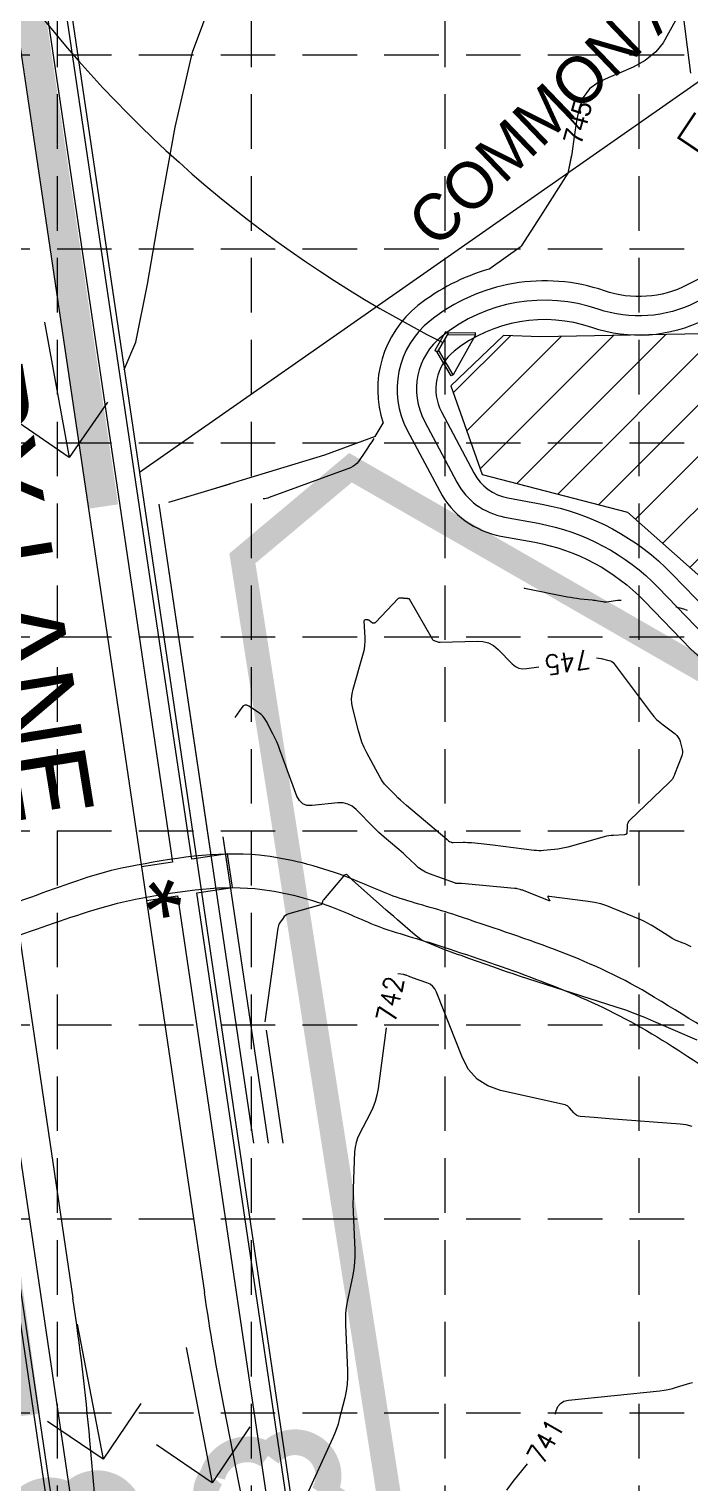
# Model space of a CAD drawing. Header units: feet. Extents: x 46644 to 49208, y 46045 to 47649.
# Drawn here: x 47760 to 47896.4, y 46392.4 to 46692.2 of the extents above; entities that cross this region are included whole.
import ezdxf
from ezdxf.enums import TextEntityAlignment as Align

# ---------------------------------------------------------------- set-up
doc = ezdxf.new("R2010")
doc.units = ezdxf.units.FT
doc.header["$MEASUREMENT"] = 0
doc.linetypes.add('DGN Style 3', pattern=[33.544038, 23.960027, -9.584011])
doc.linetypes.add('HIDDEN', pattern=[0.375, 0.25, -0.125])
doc.layers.get('0').update_dxf_attribs({"color": 1})
for name, color, linetype, lineweight in [('06213 - LEVE 12', 1, 'Continuous', 0), ('EC', 35, 'Continuous', 0), ('Level 11', 1, 'Continuous', 0), ('Level 13', 1, 'Continuous', 0), ('Level 15', 1, 'Continuous', 0), ('Level 29', 1, 'Continuous', 0), ('Level 4', 1, 'Continuous', 0), ('Level 45', 1, 'Continuous', 0), ('LIMITS OF DISTURBANCE', 1, 'HIDDEN', 0), ('PC', 35, 'Continuous', 0), ('STORM', 5, 'Continuous', 0), ('WATER', 5, 'Continuous', 0)]:
    doc.layers.add(name, color=color, linetype=linetype, lineweight=lineweight)
for name, color, linetype in [('EROSION BLANKET', 84, 'Continuous'), ('GRID', 254, 'HIDDEN'), ('LEGEND', 7, 'Continuous'), ('SILT FENCE', 200, 'Continuous')]:
    doc.layers.add(name, color=color, linetype=linetype)
doc.styles.get("Standard").update_dxf_attribs({"font": 'ARIAL.TTF'})
doc.styles.add('Style-STANDARD', font='STANDARD.shx')
doc.styles.add('Style-WORKING', font='WORKING.shx')
doc.styles.add('SURVEY', font='surveyor.shx')

msp = doc.modelspace()

# ---------------------------------------------------------------- hatches: boundary and pattern name
at = {"layer": 'WATER', "linetype": 'Continuous', "lineweight": 0}
h = msp.add_hatch(dxfattribs=at)
h.set_pattern_fill('ANSI31', color=5, scale=60, style=0)
h.paths.add_polyline_path([(47857.87, 46629.01), (47847.01, 46618.59), (47853.52, 46600.35), (47883.5, 46592.54), (47906.52, 46572.13), (47946.91, 46566.05), (47972.54, 46536.09), (48064.22, 46487.79), (48130.68, 46433.08), (48181.5, 46406.16), (48246.5, 46401.37), (48282, 46404.1), (48284.04, 46419.79), (48205.89, 46471.99), (48139.33, 46513.61), (48058.73, 46548.82), (47997.64, 46576.45), (47959.07, 46606.81), (47947.78, 46632.84), (47936.18, 46642.73), (47922.19, 46640.68), (47902.73, 46629.43), (47865.53, 46628.74)])

# ---------------------------------------------------------------- linework, layer by layer
at = {"color": 7, "linetype": 'Continuous', "lineweight": 0}
for p, q in [((47763.21, 46631.73), (47768.27, 46603.81)), ((47776.18, 46615.23), (47768.27, 46603.81)), ((47768.27, 46603.81), (47756.82, 46611.73)), ((47769.91, 46425.13), (47775.33, 46397.28)), ((47792.4, 46420.31), (47797.82, 46392.46)), ((47783.09, 46408.81), (47775.33, 46397.28)), ((47775.33, 46397.28), (47763.78, 46405.05)), ((47805.58, 46403.99), (47797.82, 46392.46)), ((47797.82, 46392.46), (47786.27, 46400.23))]:
    msp.add_line(p, q, dxfattribs=at)
at = {"layer": '06213 - LEVE 12', "color": 7, "linetype": 'Continuous', "lineweight": 0}
msp.add_line((47764.57, 46723.63), (47782.77, 46600.74), dxfattribs=at)
at = {"layer": 'EC', "color": 35, "linetype": 'DGN Style 3', "lineweight": 0}
for p, q in [((47831.15, 46607.74), (47830.71, 46607.09)), ((47829.4, 46605.14), (47827.97, 46603.02)), ((47829.84, 46605.79), (47829.4, 46605.14)), ((47830.28, 46606.44), (47829.84, 46605.79)), ((47830.71, 46607.09), (47830.28, 46606.44)), ((47826.33, 46601.73), (47809.56, 46595.56)), ((47826.82, 46601.95), (47826.33, 46601.73)), ((47827.25, 46602.24), (47826.82, 46601.95)), ((47827.64, 46602.6), (47827.25, 46602.24)), ((47827.97, 46603.02), (47827.64, 46602.6)), ((47808.63, 46595.34), (47808.3, 46595.31)), ((47808.94, 46595.39), (47808.63, 46595.34)), ((47809.26, 46595.46), (47808.94, 46595.39)), ((47809.56, 46595.56), (47809.26, 46595.46)), ((47831.53, 46569.88), (47836.19, 46574.76)), ((47836.19, 46574.76), (47836.28, 46574.84)), ((47836.28, 46574.84), (47836.39, 46574.89)), ((47836.39, 46574.89), (47836.5, 46574.92)), ((47836.5, 46574.92), (47836.62, 46574.92)), ((47836.62, 46574.92), (47837.03, 46574.89)), ((47837.03, 46574.89), (47837.12, 46574.88)), ((47837.12, 46574.88), (47837.21, 46574.88)), ((47837.21, 46574.88), (47837.29, 46574.87)), ((47837.29, 46574.87), (47837.38, 46574.86)), ((47837.38, 46574.86), (47838.07, 46574.81)), ((47838.07, 46574.81), (47838.11, 46574.8)), ((47838.11, 46574.8), (47838.15, 46574.8)), ((47838.15, 46574.8), (47838.19, 46574.8)), ((47838.19, 46574.8), (47838.23, 46574.79)), ((47838.23, 46574.79), (47838.36, 46574.78)), ((47838.36, 46574.78), (47838.39, 46574.78)), ((47838.39, 46574.78), (47838.41, 46574.77)), ((47838.41, 46574.77), (47838.43, 46574.75)), ((47838.43, 46574.75), (47838.45, 46574.73)), ((47838.45, 46574.73), (47843.18, 46566.48)), ((47862.19, 46576.95), (47862.18, 46576.95)), ((47862.18, 46576.95), (47862.18, 46576.93)), ((47862.18, 46576.93), (47862.18, 46576.93)), ((47862.18, 46576.93), (47862.18, 46576.93)), ((47862.18, 46576.93), (47862.18, 46576.93)), ((47862.18, 46576.93), (47862.18, 46576.93)), ((47862.18, 46576.93), (47862.19, 46576.93)), ((47862.19, 46576.96), (47862.19, 46576.96)), ((47862.19, 46576.96), (47862.19, 46576.95)), ((47862.19, 46576.95), (47862.19, 46576.95)), ((47862.19, 46576.93), (47862.19, 46576.93)), ((47862.19, 46576.93), (47862.2, 46576.92)), ((47862.2, 46576.92), (47862.2, 46576.92)), ((47862.2, 46576.92), (47862.2, 46576.92)), ((47862.2, 46576.92), (47871.08, 46575.14)), ((47871.08, 46575.14), (47871.73, 46575.01)), ((47871.73, 46575.01), (47872.39, 46574.9)), ((47872.39, 46574.9), (47873.05, 46574.81)), ((47873.05, 46574.81), (47873.71, 46574.73)), ((47873.71, 46574.73), (47876.2, 46574.46)), ((47876.2, 46574.46), (47876.5, 46574.43)), ((47876.5, 46574.43), (47876.81, 46574.39)), ((47876.81, 46574.39), (47877.11, 46574.34)), ((47877.11, 46574.34), (47877.41, 46574.29)), ((47877.41, 46574.29), (47878.4, 46574.12)), ((47878.4, 46574.12), (47878.61, 46574.09)), ((47878.61, 46574.09), (47878.82, 46574.08)), ((47878.82, 46574.08), (47879.03, 46574.09)), ((47879.03, 46574.09), (47879.25, 46574.11)), ((47879.25, 46574.11), (47881.42, 46574.42)), ((47881.42, 46574.42), (47881.61, 46574.44)), ((47881.61, 46574.44), (47881.79, 46574.45)), ((47881.79, 46574.45), (47881.98, 46574.44)), ((47881.98, 46574.44), (47882.17, 46574.43)), ((47893.43, 46573.02), (47894.25, 46572.87)), ((47894.25, 46572.87), (47895.04, 46572.65)), ((47895.04, 46572.65), (47895.8, 46572.35)), ((47829.18, 46570.16), (47829.19, 46570.27)), ((47829.36, 46566.69), (47829.18, 46570.16)), ((47829.19, 46570.27), (47829.24, 46570.35)), ((47829.24, 46570.35), (47829.32, 46570.4)), ((47829.32, 46570.4), (47829.43, 46570.41)), ((47829.43, 46570.41), (47829.85, 46570.41)), ((47829.85, 46570.41), (47829.93, 46570.4)), ((47829.93, 46570.4), (47830.01, 46570.38)), ((47830.01, 46570.38), (47830.09, 46570.34)), ((47830.09, 46570.34), (47830.17, 46570.3)), ((47830.17, 46570.3), (47830.84, 46569.77)), ((47830.84, 46569.77), (47830.84, 46569.76)), ((47830.84, 46569.76), (47830.84, 46569.76)), ((47830.84, 46569.76), (47830.85, 46569.76)), ((47830.85, 46569.76), (47830.85, 46569.76)), ((47830.85, 46569.76), (47830.86, 46569.76)), ((47830.86, 46569.76), (47830.86, 46569.76)), ((47830.86, 46569.76), (47830.86, 46569.76)), ((47830.86, 46569.76), (47830.87, 46569.76)), ((47830.87, 46569.76), (47830.87, 46569.76)), ((47830.87, 46569.76), (47831.25, 46569.76)), ((47831.25, 46569.76), (47831.33, 46569.77)), ((47831.33, 46569.77), (47831.4, 46569.79)), ((47831.4, 46569.79), (47831.47, 46569.82)), ((47831.47, 46569.82), (47831.53, 46569.88)), ((47829.31, 46565.11), (47829.37, 46565.9)), ((47829.37, 46565.9), (47829.36, 46566.69)), ((47843.18, 46566.48), (47843.28, 46566.33)), ((47843.28, 46566.33), (47843.41, 46566.2)), ((47843.41, 46566.2), (47843.56, 46566.1)), ((47843.56, 46566.1), (47843.74, 46566.03)), ((47843.74, 46566.03), (47844.33, 46565.83)), ((47844.33, 46565.83), (47844.46, 46565.79)), ((47844.46, 46565.79), (47844.59, 46565.77)), ((47844.59, 46565.77), (47844.73, 46565.75)), ((47844.73, 46565.75), (47844.86, 46565.75)), ((47844.86, 46565.75), (47852.43, 46566)), ((47852.43, 46566), (47853.66, 46565.93)), ((47853.66, 46565.93), (47854.79, 46565.61)), ((47854.79, 46565.61), (47855.83, 46565.06)), ((47826.85, 46556.08), (47829, 46563.56)), ((47829, 46563.56), (47829.19, 46564.33)), ((47829.19, 46564.33), (47829.31, 46565.11)), ((47855.83, 46565.06), (47856.77, 46564.27)), ((47856.77, 46564.27), (47859.69, 46561.3)), ((47859.69, 46561.3), (47860.34, 46560.76)), ((47860.34, 46560.76), (47861.07, 46560.41)), ((47861.07, 46560.41), (47861.85, 46560.26)), ((47861.85, 46560.26), (47862.7, 46560.31)), ((47862.7, 46560.31), (47865.21, 46560.71)), ((47877.07, 46562.51), (47877.55, 46562.47)), ((47877.55, 46562.47), (47878.04, 46562.38)), ((47878.04, 46562.38), (47879.63, 46562.01)), ((47879.63, 46562.01), (47879.96, 46561.9)), ((47879.96, 46561.9), (47880.25, 46561.75)), ((47880.25, 46561.75), (47880.51, 46561.54)), ((47880.51, 46561.54), (47880.74, 46561.29)), ((47880.74, 46561.29), (47888.36, 46551.14)), ((47826.55, 46554.11), (47826.64, 46555.1)), ((47826.6, 46553.12), (47826.55, 46554.11)), ((47826.64, 46555.1), (47826.85, 46556.08)), ((47803.9, 46552.28), (47802.45, 46550.2)), ((47804.21, 46552.62), (47803.9, 46552.28)), ((47804.56, 46552.77), (47804.21, 46552.62)), ((47804.94, 46552.76), (47804.56, 46552.77)), ((47805.36, 46552.56), (47804.94, 46552.76)), ((47807.38, 46551.24), (47805.36, 46552.56)), ((47807.87, 46550.87), (47807.38, 46551.24)), ((47808.3, 46550.45), (47807.87, 46550.87)), ((47826.79, 46552.12), (47826.6, 46553.12)), ((47827.95, 46547.48), (47826.79, 46552.12)), ((47888.36, 46551.14), (47888.91, 46550.46)), ((47808.68, 46549.97), (47808.3, 46550.45)), ((47808.99, 46549.44), (47808.68, 46549.97)), ((47810.33, 46546.85), (47808.99, 46549.44)), ((47888.91, 46550.46), (47889.5, 46549.83)), ((47889.5, 46549.83), (47890.14, 46549.24)), ((47890.14, 46549.24), (47890.82, 46548.69)), ((47890.82, 46548.69), (47893.29, 46546.84)), ((47810.73, 46546.05), (47810.33, 46546.85)), ((47811.1, 46545.24), (47810.73, 46546.05)), ((47811.45, 46544.42), (47811.1, 46545.24)), ((47828.29, 46546.3), (47827.95, 46547.48)), ((47828.69, 46545.15), (47828.29, 46546.3)), ((47829.17, 46544.03), (47828.69, 46545.15)), ((47893.29, 46546.84), (47893.66, 46546.51)), ((47893.66, 46546.51), (47893.96, 46546.14)), ((47893.96, 46546.14), (47894.19, 46545.72)), ((47894.19, 46545.72), (47894.35, 46545.26)), ((47894.35, 46545.26), (47894.77, 46543.66)), ((47811.77, 46543.59), (47811.45, 46544.42)), ((47815.29, 46534.02), (47811.77, 46543.59)), ((47829.71, 46542.93), (47829.17, 46544.03)), ((47832.43, 46537.87), (47829.71, 46542.93)), ((47894.69, 46542.32), (47893.2, 46538.51)), ((47894.79, 46542.65), (47894.69, 46542.32)), ((47894.77, 46543.66), (47894.83, 46543.32)), ((47894.84, 46542.98), (47894.79, 46542.65)), ((47894.83, 46543.32), (47894.84, 46542.98)), ((47832.7, 46537.4), (47832.43, 46537.87)), ((47833.01, 46536.94), (47832.7, 46537.4)), ((47833.35, 46536.51), (47833.01, 46536.94)), ((47833.72, 46536.11), (47833.35, 46536.51)), ((47835.53, 46534.26), (47833.72, 46536.11)), ((47892.07, 46536.83), (47883.93, 46529.03)), ((47892.13, 46536.89), (47892.07, 46536.83)), ((47892.19, 46536.95), (47892.13, 46536.89)), ((47892.25, 46537), (47892.19, 46536.95)), ((47892.31, 46537.06), (47892.25, 46537)), ((47892.59, 46537.32), (47892.31, 46537.06)), ((47892.66, 46537.39), (47892.59, 46537.32)), ((47892.71, 46537.46), (47892.66, 46537.39)), ((47892.76, 46537.54), (47892.71, 46537.46)), ((47892.81, 46537.62), (47892.76, 46537.54)), ((47892.99, 46538.02), (47892.81, 46537.62)), ((47893.05, 46538.14), (47892.99, 46538.02)), ((47893.1, 46538.26), (47893.05, 46538.14)), ((47893.15, 46538.39), (47893.1, 46538.26)), ((47893.2, 46538.51), (47893.15, 46538.39)), ((47815.78, 46533.09), (47815.29, 46534.02)), ((47816.46, 46532.45), (47815.78, 46533.09)), ((47836.09, 46533.7), (47835.53, 46534.26)), ((47836.66, 46533.16), (47836.09, 46533.7)), ((47837.25, 46532.63), (47836.66, 46533.16)), ((47837.85, 46532.11), (47837.25, 46532.63)), ((47817.33, 46532.12), (47816.46, 46532.45)), ((47818.39, 46532.08), (47817.33, 46532.12)), ((47823.75, 46532.61), (47818.39, 46532.08)), ((47824.81, 46532.61), (47823.75, 46532.61)), ((47825.8, 46532.38), (47824.81, 46532.61)), ((47826.7, 46531.92), (47825.8, 46532.38)), ((47827.52, 46531.24), (47826.7, 46531.92)), ((47831.15, 46527.53), (47827.52, 46531.24)), ((47846.23, 46525.07), (47837.85, 46532.11)), ((47831.66, 46527.02), (47831.15, 46527.53)), ((47832.19, 46526.52), (47831.66, 46527.02)), ((47883.39, 46527.78), (47883.37, 46526.58)), ((47883.43, 46528.14), (47883.39, 46527.78)), ((47883.53, 46528.46), (47883.43, 46528.14)), ((47883.7, 46528.76), (47883.53, 46528.46)), ((47883.93, 46529.03), (47883.7, 46528.76)), ((47832.73, 46526.03), (47832.19, 46526.52)), ((47833.28, 46525.56), (47832.73, 46526.03)), ((47835.87, 46523.38), (47833.28, 46525.56)), ((47846.27, 46525.03), (47846.23, 46525.07)), ((47846.31, 46524.99), (47846.27, 46525.03)), ((47846.36, 46524.95), (47846.31, 46524.99)), ((47846.4, 46524.92), (47846.36, 46524.95)), ((47846.59, 46524.74), (47846.4, 46524.92)), ((47846.64, 46524.69), (47846.59, 46524.74)), ((47846.7, 46524.65), (47846.64, 46524.69)), ((47846.76, 46524.62), (47846.7, 46524.65)), ((47846.82, 46524.59), (47846.76, 46524.62)), ((47847.14, 46524.47), (47846.82, 46524.59)), ((47847.23, 46524.44), (47847.14, 46524.47)), ((47847.33, 46524.42), (47847.23, 46524.44)), ((47847.43, 46524.41), (47847.33, 46524.42)), ((47847.53, 46524.41), (47847.43, 46524.41)), ((47849.59, 46524.43), (47847.53, 46524.41)), ((47850.02, 46524.43), (47849.59, 46524.43)), ((47850.44, 46524.42), (47850.02, 46524.43)), ((47850.86, 46524.4), (47850.44, 46524.42)), ((47851.29, 46524.37), (47850.86, 46524.4)), ((47853.26, 46524.19), (47851.29, 46524.37)), ((47853.86, 46524.13), (47853.26, 46524.19)), ((47854.46, 46524.07), (47853.86, 46524.13)), ((47855.06, 46524), (47854.46, 46524.07)), ((47855.67, 46523.93), (47855.06, 46524)), ((47864.23, 46522.83), (47855.67, 46523.93)), ((47878.69, 46525.62), (47871.19, 46523.52)), ((47879.16, 46525.73), (47878.69, 46525.62)), ((47879.63, 46525.83), (47879.16, 46525.73)), ((47880.11, 46525.89), (47879.63, 46525.83)), ((47880.59, 46525.93), (47880.11, 46525.89)), ((47882.85, 46526.04), (47880.59, 46525.93)), ((47883.08, 46526.08), (47882.85, 46526.04)), ((47883.24, 46526.18), (47883.08, 46526.08)), ((47883.34, 46526.35), (47883.24, 46526.18)), ((47883.37, 46526.58), (47883.34, 46526.35)), ((47836.33, 46522.99), (47835.87, 46523.38)), ((47836.79, 46522.59), (47836.33, 46522.99)), ((47837.24, 46522.18), (47836.79, 46522.59)), ((47837.68, 46521.76), (47837.24, 46522.18)), ((47839.74, 46519.82), (47837.68, 46521.76)), ((47864.71, 46522.78), (47864.23, 46522.83)), ((47865.2, 46522.76), (47864.71, 46522.78)), ((47865.69, 46522.77), (47865.2, 46522.76)), ((47866.17, 46522.8), (47865.69, 46522.77)), ((47868.45, 46523.02), (47866.17, 46522.8)), ((47869.14, 46523.1), (47868.45, 46523.02)), ((47869.83, 46523.21), (47869.14, 46523.1)), ((47870.51, 46523.35), (47869.83, 46523.21)), ((47871.19, 46523.52), (47870.51, 46523.35)), ((47824.83, 46517.67), (47824.82, 46517.66)), ((47824.82, 46517.66), (47824.82, 46517.65)), ((47824.82, 46517.65), (47824.83, 46517.64)), ((47824.84, 46517.68), (47824.83, 46517.67)), ((47824.83, 46517.64), (47824.88, 46517.6)), ((47825.32, 46517.82), (47824.84, 46517.68)), ((47825.42, 46517.84), (47825.32, 46517.82)), ((47825.52, 46517.83), (47825.42, 46517.84)), ((47825.61, 46517.79), (47825.52, 46517.83)), ((47825.7, 46517.72), (47825.61, 46517.79)), ((47826.13, 46517.28), (47825.7, 46517.72)), ((47840.39, 46519.26), (47839.74, 46519.82)), ((47841.09, 46518.78), (47840.39, 46519.26)), ((47841.83, 46518.37), (47841.09, 46518.78)), ((47842.62, 46518.03), (47841.83, 46518.37)), ((47848, 46516.05), (47842.62, 46518.03)), ((47824.88, 46517.55), (47820.75, 46512.67)), ((47824.88, 46517.6), (47824.89, 46517.59)), ((47824.89, 46517.57), (47824.88, 46517.55)), ((47824.89, 46517.59), (47824.89, 46517.58)), ((47824.89, 46517.58), (47824.89, 46517.57)), ((47826.26, 46517.15), (47826.13, 46517.28)), ((47826.39, 46517.02), (47826.26, 46517.15)), ((47826.52, 46516.9), (47826.39, 46517.02)), ((47826.66, 46516.78), (47826.52, 46516.9)), ((47832.95, 46511.2), (47826.66, 46516.78)), ((47848.08, 46516.03), (47848, 46516.05)), ((47848.17, 46516.01), (47848.08, 46516.03)), ((47848.25, 46516), (47848.17, 46516.01)), ((47848.34, 46515.99), (47848.25, 46516)), ((47848.75, 46516), (47848.34, 46515.99)), ((47848.88, 46516), (47848.75, 46516)), ((47849.01, 46516), (47848.88, 46516)), ((47849.13, 46515.99), (47849.01, 46516)), ((47849.26, 46515.98), (47849.13, 46515.99)), ((47860.2, 46515), (47849.26, 46515.98)), ((47860.33, 46514.98), (47860.2, 46515)), ((47860.46, 46514.96), (47860.33, 46514.98)), ((47860.59, 46514.94), (47860.46, 46514.96)), ((47860.72, 46514.91), (47860.59, 46514.94)), ((47861.32, 46514.76), (47860.72, 46514.91)), ((47861.5, 46514.72), (47861.32, 46514.76)), ((47861.68, 46514.66), (47861.5, 46514.72)), ((47861.86, 46514.6), (47861.68, 46514.66)), ((47820.31, 46511.64), (47820.23, 46511.61)), ((47820.37, 46511.69), (47820.31, 46511.64)), ((47820.41, 46511.75), (47820.37, 46511.69)), ((47820.44, 46511.83), (47820.41, 46511.75)), ((47820.53, 46512.23), (47820.44, 46511.83)), ((47820.57, 46512.35), (47820.53, 46512.23)), ((47820.62, 46512.46), (47820.57, 46512.35)), ((47820.68, 46512.57), (47820.62, 46512.46)), ((47820.75, 46512.67), (47820.68, 46512.57)), ((47862.04, 46514.53), (47861.86, 46514.6)), ((47867.29, 46512.45), (47862.04, 46514.53)), ((47867.06, 46513.31), (47867.05, 46513.22)), ((47867.05, 46513.22), (47867.11, 46513.09)), ((47867.14, 46513.36), (47867.06, 46513.31)), ((47867.11, 46513.09), (47867.4, 46512.57)), ((47867.29, 46513.35), (47867.14, 46513.36)), ((47875.4, 46512.3), (47867.29, 46513.35)), ((47867.39, 46512.42), (47867.29, 46512.45)), ((47867.44, 46512.43), (47867.39, 46512.42)), ((47867.4, 46512.57), (47867.44, 46512.48)), ((47867.44, 46512.48), (47867.44, 46512.43)), ((47876.69, 46512.09), (47875.4, 46512.3)), ((47877.95, 46511.8), (47876.69, 46512.09)), ((47879.2, 46511.41), (47877.95, 46511.8)), ((47812.42, 46508.88), (47811.71, 46507.81)), ((47812.65, 46509.18), (47812.42, 46508.88)), ((47812.93, 46509.42), (47812.65, 46509.18)), ((47813.24, 46509.61), (47812.93, 46509.42)), ((47813.6, 46509.75), (47813.24, 46509.61)), ((47820.23, 46511.61), (47813.6, 46509.75)), ((47833.72, 46510.52), (47832.95, 46511.2)), ((47834.48, 46509.84), (47833.72, 46510.52)), ((47835.25, 46509.17), (47834.48, 46509.84)), ((47836.03, 46508.5), (47835.25, 46509.17)), ((47880.42, 46510.95), (47879.2, 46511.41)), ((47886.07, 46508.56), (47880.42, 46510.95)), ((47811.33, 46506.81), (47808.62, 46487.51)), ((47811.38, 46507.08), (47811.33, 46506.81)), ((47811.46, 46507.33), (47811.38, 46507.08)), ((47811.57, 46507.58), (47811.46, 46507.33)), ((47811.71, 46507.81), (47811.57, 46507.58)), ((47839.64, 46505.38), (47836.03, 46508.5)), ((47886.84, 46508.22), (47886.07, 46508.56)), ((47887.6, 46507.84), (47886.84, 46508.22)), ((47888.34, 46507.43), (47887.6, 46507.84)), ((47889.07, 46506.99), (47888.34, 46507.43)), ((47892.41, 46504.85), (47889.07, 46506.99)), ((47840.22, 46504.91), (47839.64, 46505.38)), ((47840.84, 46504.49), (47840.22, 46504.91)), ((47841.49, 46504.13), (47840.84, 46504.49)), ((47842.18, 46503.82), (47841.49, 46504.13)), ((47845.44, 46502.48), (47842.18, 46503.82)), ((47892.68, 46504.68), (47892.41, 46504.85)), ((47892.96, 46504.53), (47892.68, 46504.68)), ((47893.25, 46504.39), (47892.96, 46504.53)), ((47893.55, 46504.26), (47893.25, 46504.39)), ((47894.95, 46503.71), (47893.55, 46504.26)), ((47895.38, 46503.53), (47894.95, 46503.71)), ((47895.8, 46503.34), (47895.38, 46503.53)), ((47896.21, 46503.14), (47895.8, 46503.34)), ((47896.62, 46502.93), (47896.21, 46503.14)), ((47845.8, 46502.33), (47845.44, 46502.48)), ((47846.17, 46502.19), (47845.8, 46502.33)), ((47846.53, 46502.05), (47846.17, 46502.19)), ((47846.9, 46501.92), (47846.53, 46502.05)), ((47848.63, 46501.32), (47846.9, 46501.92)), ((47849.16, 46501.13), (47848.63, 46501.32)), ((47849.69, 46500.94), (47849.16, 46501.13)), ((47850.22, 46500.76), (47849.69, 46500.94)), ((47850.75, 46500.57), (47850.22, 46500.76)), ((47855.89, 46498.73), (47850.75, 46500.57)), ((47837.3, 46497.22), (47836.07, 46497.41)), ((47837.43, 46497.2), (47837.3, 46497.22)), ((47837.56, 46497.17), (47837.43, 46497.2)), ((47837.69, 46497.13), (47837.56, 46497.17)), ((47837.82, 46497.08), (47837.69, 46497.13)), ((47838.41, 46496.84), (47837.82, 46497.08)), ((47838.59, 46496.77), (47838.41, 46496.84)), ((47838.77, 46496.7), (47838.59, 46496.77)), ((47838.95, 46496.63), (47838.77, 46496.7)), ((47857.22, 46498.26), (47855.89, 46498.73)), ((47858.55, 46497.8), (47857.22, 46498.26)), ((47859.89, 46497.35), (47858.55, 46497.8)), ((47861.23, 46496.92), (47859.89, 46497.35)), ((47881.16, 46490.52), (47861.23, 46496.92)), ((47839.13, 46496.56), (47838.95, 46496.63)), ((47842.09, 46495.52), (47839.13, 46496.56)), ((47842.75, 46495.22), (47842.09, 46495.52)), ((47843.3, 46494.8), (47842.75, 46495.22)), ((47843.74, 46494.27), (47843.3, 46494.8)), ((47844.07, 46493.62), (47843.74, 46494.27)), ((47849.41, 46480.09), (47844.07, 46493.62)), ((47883.13, 46489.86), (47881.16, 46490.52)), ((47885.09, 46489.14), (47883.13, 46489.86)), ((47887.03, 46488.38), (47885.09, 46489.14)), ((47888.95, 46487.57), (47887.03, 46488.38)), ((47833.72, 46486.23), (47832.01, 46473.76)), ((47897.86, 46483.67), (47888.95, 46487.57)), ((47850.71, 46477.63), (47849.41, 46480.09)), ((47852.45, 46475.68), (47850.71, 46477.63)), ((47854.64, 46474.26), (47852.45, 46475.68)), ((47832.01, 46473.76), (47831.76, 46472.38)), ((47857.27, 46473.35), (47854.64, 46474.26)), ((47870.6, 46470.34), (47857.27, 46473.35)), ((47830.91, 46469.74), (47830.32, 46468.47)), ((47831.39, 46471.04), (47830.91, 46469.74)), ((47831.76, 46472.38), (47831.39, 46471.04)), ((47870.87, 46470.25), (47870.6, 46470.34)), ((47871.12, 46470.13), (47870.87, 46470.25)), ((47871.34, 46469.96), (47871.12, 46470.13)), ((47871.53, 46469.75), (47871.34, 46469.96)), ((47872.39, 46468.7), (47871.53, 46469.75)), ((47830.32, 46468.47), (47828.18, 46464.4)), ((47872.68, 46468.41), (47872.39, 46468.7)), ((47873, 46468.19), (47872.68, 46468.41)), ((47873.35, 46468.05), (47873, 46468.19)), ((47873.75, 46467.98), (47873.35, 46468.05)), ((47876.58, 46467.74), (47873.75, 46467.98)), ((47877.37, 46467.67), (47876.58, 46467.74)), ((47878.15, 46467.61), (47877.37, 46467.67)), ((47878.94, 46467.55), (47878.15, 46467.61)), ((47879.72, 46467.48), (47878.94, 46467.55)), ((47894.34, 46466.36), (47879.72, 46467.48)), ((47828.18, 46464.4), (47827.77, 46463.52)), ((47895.59, 46466.21), (47894.34, 46466.36)), ((47896.8, 46465.92), (47895.59, 46466.21)), ((47827.18, 46460.69), (47826.89, 46453.14)), ((47827.27, 46461.66), (47827.18, 46460.69)), ((47827.47, 46462.6), (47827.27, 46461.66)), ((47827.77, 46463.52), (47827.47, 46462.6)), ((47826.89, 46453.14), (47826.85, 46451.53)), ((47826.85, 46451.53), (47826.84, 46449.91)), ((47826.84, 46449.91), (47826.86, 46448.3)), ((47826.86, 46448.3), (47826.92, 46446.68)), ((47826.92, 46446.68), (47827.21, 46440.49)), ((47827.21, 46440.49), (47827.23, 46439.16)), ((47827.17, 46437.84), (47827.03, 46436.53)), ((47827.23, 46439.16), (47827.17, 46437.84)), ((47826.8, 46435.23), (47825.67, 46429.74)), ((47827.03, 46436.53), (47826.8, 46435.23)), ((47825.46, 46428.56), (47825.33, 46427.37)), ((47825.67, 46429.74), (47825.46, 46428.56)), ((47825.33, 46427.37), (47825.27, 46426.18)), ((47825.27, 46426.18), (47825.29, 46424.99)), ((47825.29, 46424.99), (47825.71, 46415.57)), ((47825.63, 46412.75), (47825.44, 46411.36)), ((47825.72, 46414.16), (47825.63, 46412.75)), ((47825.71, 46415.57), (47825.72, 46414.16)), ((47893.59, 46412.12), (47896.32, 46412.98)), ((47896.32, 46412.98), (47896.9, 46413.14)), ((47825.15, 46409.97), (47824.02, 46405.47)), ((47825.44, 46411.36), (47825.15, 46409.97)), ((47871.3, 46409.47), (47890.17, 46411.41)), ((47890.17, 46411.41), (47891.04, 46411.52)), ((47891.04, 46411.52), (47891.9, 46411.67)), ((47891.9, 46411.67), (47892.75, 46411.87)), ((47892.75, 46411.87), (47893.59, 46412.12)), ((47868.6, 46406.58), (47868.78, 46407.29)), ((47868.78, 46407.29), (47869.12, 46408.17)), ((47869.12, 46408.17), (47869.66, 46408.82)), ((47869.66, 46408.82), (47870.38, 46409.26)), ((47870.38, 46409.26), (47871.3, 46409.47)), ((47823.76, 46404.51), (47823.45, 46403.57)), ((47824.02, 46405.47), (47823.76, 46404.51)), ((47822.71, 46401.73), (47815.8, 46386.68)), ((47823.1, 46402.64), (47822.71, 46401.73)), ((47823.45, 46403.57), (47823.1, 46402.64)), ((47859.9, 46392.68), (47862.82, 46396.33)), ((47858.61, 46390.93), (47859.9, 46392.68))]:
    msp.add_line(p, q, dxfattribs=at)
at = {"layer": 'EROSION BLANKET', "linetype": 'Continuous', "lineweight": 0, "const_width": 6}
msp.add_lwpolyline([(47941.68, 47315.39), (47942.29, 47197.14, 0.414855), (47963.97, 47174.97), (47979.4, 47173.26, -0.10758), (48082.6, 47134.84), (48395.33, 46935.36, 0.3837), (48423.92, 46939.62, -1.759714), (48447.08, 46868.43, 0.379596), (48421.24, 46855.04, 0.06409), (48411.08, 46791.21), (48407.09, 46494.87, 0.010519), (48408.71, 46472.77, -1.535572), (48335.36, 46504.37, 0.02726), (48351.7, 46526.8), (48367.85, 46556.77, 0.440366), (48352.87, 46585.68, -0.080008), (48202.11, 46647.87), (47959.83, 46814.28, 0.130822), (47849.01, 46858.77), (47780.1, 46865.91, 0.385183), (47757.17, 46847.23), (47753.19, 46807.45, 0.050673), (47755.48, 46728.54), (47775.41, 46593.74)], format="xyb", dxfattribs=at)
at = {"layer": 'GRID', "color": 252, "linetype": 'HIDDEN', "lineweight": 0, "ltscale": 45}
for p, q in [((47765.8, 47606.85), (47765.8, 46206.68)), ((47805.8, 47606.85), (47805.8, 46206.68)), ((47845.8, 47606.85), (47845.8, 46206.68)), ((47885.8, 47606.85), (47885.8, 46206.68)), ((46685.8, 46686.85), (49165.8, 46686.85)), ((46685.8, 46646.85), (49165.8, 46646.85)), ((46685.8, 46606.85), (49165.8, 46606.85)), ((46685.8, 46566.85), (49165.8, 46566.85)), ((46685.8, 46526.85), (49165.8, 46526.85)), ((46685.8, 46486.85), (49165.8, 46486.85)), ((46685.8, 46446.85), (49165.8, 46446.85)), ((46685.8, 46406.85), (49165.8, 46406.85))]:
    msp.add_line(p, q, dxfattribs=at)
at = {"layer": 'LEGEND', "color": 170, "ltscale": 100, "const_width": 5.31}
for points in [[(47803.2, 46369.96, 0.520567), (47803.2, 46369.96, 0.765195), (47811.02, 46359.03, 0.417879), (47821.78, 46360.63, 0.6649), (47821.74, 46374.51, 0.744833), (47820.64, 46390.01, 0.975642), (47809.31, 46398, 0.520567), (47797.82, 46393.78, 0.520567), (47799.97, 46385.2, 0.540264), (47803.2, 46369.96)], [(47762.38, 46361.51, 0.520567), (47762.38, 46361.51, 0.765195), (47770.2, 46350.57, 0.417879), (47780.96, 46352.18, 0.6649), (47780.92, 46366.06, 0.744833), (47779.82, 46381.55, 0.975642), (47768.49, 46389.55, 0.520567), (47757, 46385.33, 0.520567), (47759.15, 46376.75, 0.540264), (47762.38, 46361.51)]]:
    msp.add_lwpolyline(points, format="xyb", close=True, dxfattribs=at)
at = {"layer": 'Level 13', "color": 7, "linetype": 'Continuous', "lineweight": 0}
for p, q in [((47753.19, 46721.94), (47796.19, 46431.68)), ((47728.14, 46706.8), (47769.07, 46430.49)), ((47820.19, 46306.29), (47800.21, 46408.29)), ((47777.91, 46341.38), (47772.54, 46401.25))]:
    msp.add_line(p, q, dxfattribs=at)
at = {"layer": 'Level 13', "color": 7, "linetype": 'Continuous', "lineweight": 0, "extrusion": (0, 0, -1)}
msp.add_arc((-48302.17, 46506.62), 511.5, 348.9166, 351.5747, dxfattribs=at)
at = {"layer": 'Level 13', "color": 7, "linetype": 'Continuous', "lineweight": 0}
msp.add_arc((47263.09, 46355.54), 511.5, 5.1269, 8.4253, dxfattribs=at)
at = {"layer": 'Level 15', "color": 7, "linetype": 'Continuous', "lineweight": 0, "flags": 128}
for points in [[(47822.73, 46324.13), (47794.6, 46514.06), (47801.97, 46515.15), (47800.94, 46522.1), (47793.57, 46521.01), (47781.78, 46600.59), (47766.04, 46706.91), (47762.08, 46706.32), (47777.83, 46600.01), (47789.61, 46520.42), (47783.18, 46519.47), (47784.21, 46512.52), (47790.64, 46513.47), (47818.77, 46323.55, 0.056709)], [(47787.03, 46259.51), (47786.83, 46260.31), (47786.81, 46260.36, -0.041245), (47783.71, 46277.63), (47781.35, 46302.39, 0.01295), (47780.76, 46307.2), (47779.26, 46317.32), (47779.26, 46317.32), (47751.75, 46503.04), (47758.18, 46503.99), (47757.15, 46510.97), (47750.72, 46510.01), (47738.93, 46589.61), (47734.97, 46589.03), (47746.76, 46509.43), (47741.76, 46508.69), (47742.79, 46501.71), (47747.79, 46502.46), (47775.3, 46316.74), (47775.3, 46316.74), (47776.8, 46306.61, -0.01295), (47777.36, 46302.01), (47779.73, 46277.25, 0.040939), (47782.91, 46259.46)]]:
    msp.add_lwpolyline(points, format="xyb", dxfattribs=at)
at = {"layer": 'Level 15', "color": 7, "linetype": 'Continuous', "lineweight": 0}
for points, knots in [([(48035.83, 46412.86), (48035.78, 46412.91), (48035.72, 46412.96), (48035.67, 46413.01), (48019.02, 46417.19), (48002.37, 46421.38), (47985.72, 46425.57), (47974.9, 46428.29), (47966.46, 46436.75), (47957.21, 46443.08), (47955.41, 46444.31), (47953.58, 46445.45), (47951.94, 46446.89), (47951.69, 46447.11), (47951.46, 46447.35), (47951.23, 46447.58), (47950.73, 46448.1), (47950.21, 46448.59), (47949.76, 46449.15), (47949.22, 46449.84), (47948.72, 46450.55), (47948.21, 46451.26), (47947.37, 46452.41), (47946.61, 46453.61), (47945.74, 46454.74), (47944.67, 46456.12), (47943.24, 46457.18), (47941.87, 46458.26), (47938.46, 46460.96), (47934.94, 46463.5), (47931.54, 46466.21), (47928.18, 46468.9), (47925.01, 46471.82), (47921.63, 46474.5), (47921.03, 46474.98), (47920.38, 46475.38), (47919.71, 46475.77), (47918.75, 46476.32), (47917.77, 46476.83), (47916.72, 46477.18), (47916, 46477.42), (47915.28, 46477.62), (47914.55, 46477.81), (47914.08, 46477.94), (47913.61, 46478.02), (47913.15, 46478.15), (47912.31, 46478.4), (47911.51, 46478.74), (47910.76, 46479.18), (47910.6, 46479.28), (47910.43, 46479.38), (47910.26, 46479.49), (47902.7, 46484.09), (47895.25, 46488.83), (47887.63, 46493.38), (47875.43, 46500.66), (47861.66, 46504.84), (47848.21, 46509.41), (47844.12, 46510.81), (47839.9, 46511.78), (47835.83, 46513.18), (47832.21, 46514.42), (47828.82, 46516.18), (47825.17, 46517.51), (47819.4, 46519.62), (47813.47, 46521.22), (47807.5, 46521.82), (47798.63, 46522.7), (47789.45, 46521.16), (47780.62, 46519.47), (47767.53, 46516.98), (47755.43, 46509.83), (47742.19, 46508.54), (47728.75, 46507.24), (47715.1, 46507.76), (47701.62, 46508.78), (47692.76, 46509.45), (47683.93, 46510.23), (47675.12, 46511.8), (47661.34, 46514.26), (47647.79, 46517.48), (47634.9, 46522.89), (47632.33, 46523.97), (47629.89, 46525.24), (47627.35, 46526.35), (47612.44, 46532.89), (47597.72, 46539.16), (47582.26, 46545.04), (47569.03, 46550.07), (47555.16, 46553.26), (47541.3, 46553.18), (47532.79, 46553.13), (47524.21, 46552.49), (47515.74, 46551.41), (47501.87, 46549.65), (47488.02, 46547.68), (47474.14, 46546.02), (47461.12, 46544.47), (47448.09, 46542.99), (47435.07, 46541.44), (47419.29, 46539.56), (47403.55, 46537.45), (47387.79, 46535.35), (47375.05, 46533.66), (47362.56, 46530.79), (47350.07, 46527.45), (47335.94, 46523.68), (47322.23, 46518.26), (47310.21, 46509.86), (47300.33, 46502.95), (47291.46, 46495.05), (47281.77, 46488.09), (47272.48, 46481.42), (47263.34, 46474.54), (47253.68, 46468.37), (47243.98, 46462.17), (47234.04, 46456.38), (47223.92, 46450.93)], [0, 0, 0, 0, 0.5, 0.5, 0.5, 0.529499, 0.529499, 0.529499, 0.548662, 0.548662, 0.548662, 0.552382, 0.552382, 0.552382, 0.552954, 0.552954, 0.552954, 0.554186, 0.554186, 0.554186, 0.555682, 0.555682, 0.555682, 0.558126, 0.558126, 0.558126, 0.561121, 0.561121, 0.561121, 0.568588, 0.568588, 0.568588, 0.57599, 0.57599, 0.57599, 0.577306, 0.577306, 0.577306, 0.579201, 0.579201, 0.579201, 0.580497, 0.580497, 0.580497, 0.581321, 0.581321, 0.581321, 0.582808, 0.582808, 0.582808, 0.583144, 0.583144, 0.583144, 0.598353, 0.598353, 0.598353, 0.622727, 0.622727, 0.622727, 0.630138, 0.630138, 0.630138, 0.636731, 0.636731, 0.636731, 0.647148, 0.647148, 0.647148, 0.662601, 0.662601, 0.662601, 0.685479, 0.685479, 0.685479, 0.708716, 0.708716, 0.708716, 0.723993, 0.723993, 0.723993, 0.747889, 0.747889, 0.747889, 0.752642, 0.752642, 0.752642, 0.780601, 0.780601, 0.780601, 0.804518, 0.804518, 0.804518, 0.819191, 0.819191, 0.819191, 0.843215, 0.843215, 0.843215, 0.865743, 0.865743, 0.865743, 0.893048, 0.893048, 0.893048, 0.915122, 0.915122, 0.915122, 0.940074, 0.940074, 0.940074, 0.96059, 0.96059, 0.96059, 0.980242, 0.980242, 0.980242, 1, 1, 1, 1]), ([(47223.92, 46443.13), (47224.49, 46443.43), (47225.06, 46443.73), (47225.63, 46444.03), (47236.45, 46449.79), (47247.05, 46455.93), (47257.42, 46462.51), (47267.24, 46468.75), (47276.52, 46475.74), (47285.94, 46482.52), (47295.46, 46489.37), (47304.09, 46497.24), (47313.81, 46504.03), (47325.23, 46512), (47338.25, 46517.11), (47351.64, 46520.7), (47363.9, 46523.99), (47376.15, 46526.83), (47388.65, 46528.52), (47404.35, 46530.65), (47420.03, 46532.79), (47435.76, 46534.63), (47448.74, 46536.14), (47461.73, 46537.54), (47474.71, 46539.07), (47488.57, 46540.7), (47502.39, 46542.7), (47516.25, 46544.46), (47524.46, 46545.5), (47532.77, 46546.19), (47541.01, 46546.32), (47554.17, 46546.52), (47567.51, 46543.61), (47579.9, 46538.67), (47595.04, 46532.63), (47609.79, 46526.5), (47624.62, 46520.14), (47634.83, 46515.77), (47645.02, 46511.39), (47655.22, 46506.98), (47655.45, 46506.88), (47655.68, 46506.78), (47655.91, 46506.67), (47656.57, 46506.35), (47657.12, 46505.84), (47657.76, 46505.48), (47658.33, 46505.16), (47658.91, 46504.87), (47659.52, 46504.63), (47660.59, 46504.22), (47661.66, 46503.89), (47662.78, 46503.68), (47667.81, 46502.77), (47672.85, 46501.97), (47677.93, 46501.4), (47681.56, 46500.99), (47685.19, 46500.62), (47688.83, 46500.25), (47689.38, 46500.2), (47689.94, 46500.15), (47690.5, 46500.12), (47691.22, 46500.09), (47691.94, 46500.21), (47692.66, 46500.33), (47694.04, 46500.57), (47695.37, 46500.98), (47696.74, 46501.18), (47698.05, 46501.38), (47699.38, 46501.5), (47700.69, 46501.68), (47700.95, 46501.72), (47701.21, 46501.78), (47701.47, 46501.82), (47715.28, 46503.86), (47729.59, 46499.96), (47743.41, 46501.79), (47756.61, 46503.54), (47768.82, 46510.22), (47781.94, 46512.74), (47790.06, 46514.29), (47798.47, 46515.69), (47806.61, 46514.95), (47811.95, 46514.47), (47817.26, 46513.07), (47822.41, 46511.18), (47826.12, 46509.82), (47829.55, 46508.02), (47833.23, 46506.75), (47837.66, 46505.23), (47842.21, 46504.05), (47846.66, 46502.55), (47859.41, 46498.24), (47872.18, 46494.04), (47884.09, 46487.53), (47895.97, 46481.03), (47906.62, 46472.97), (47917.43, 46465), (47929.48, 46456.13), (47940.93, 46446.6), (47952.98, 46437.69), (47962.4, 46430.73), (47971.48, 46422.25), (47982.78, 46419.31), (47999.48, 46414.97), (48016.19, 46410.63), (48032.9, 46406.28), (48032.96, 46406.29), (48033.01, 46406.3), (48033.07, 46406.3)], [0, 0, 0, 0, 0.00111, 0.00111, 0.00111, 0.022217, 0.022217, 0.022217, 0.042218, 0.042218, 0.042218, 0.062425, 0.062425, 0.062425, 0.086159, 0.086159, 0.086159, 0.107868, 0.107868, 0.107868, 0.135141, 0.135141, 0.135141, 0.157642, 0.157642, 0.157642, 0.181686, 0.181686, 0.181686, 0.195942, 0.195942, 0.195942, 0.218695, 0.218695, 0.218695, 0.246478, 0.246478, 0.246478, 0.265599, 0.265599, 0.265599, 0.266033, 0.266033, 0.266033, 0.2673, 0.2673, 0.2673, 0.26842, 0.26842, 0.26842, 0.270367, 0.270367, 0.270367, 0.27916, 0.27916, 0.27916, 0.285451, 0.285451, 0.285451, 0.286415, 0.286415, 0.286415, 0.287663, 0.287663, 0.287663, 0.290054, 0.290054, 0.290054, 0.29234, 0.29234, 0.29234, 0.292797, 0.292797, 0.292797, 0.316871, 0.316871, 0.316871, 0.339864, 0.339864, 0.339864, 0.354079, 0.354079, 0.354079, 0.363402, 0.363402, 0.363402, 0.370116, 0.370116, 0.370116, 0.378192, 0.378192, 0.378192, 0.401344, 0.401344, 0.401344, 0.424441, 0.424441, 0.424441, 0.450178, 0.450178, 0.450178, 0.470272, 0.470272, 0.470272, 0.5, 0.5, 0.5, 1, 1, 1, 1])]:
    msp.add_open_spline(points, degree=3, knots=knots, dxfattribs=at)
at = {"layer": 'Level 29', "color": 7, "linetype": 'Continuous', "lineweight": 0, "const_width": 0.5}
msp.add_lwpolyline([(47897.46, 46674.92), (47894.02, 46669.76), (48023.74, 46582.55), (48025.46, 46585.41)], dxfattribs=at)
at = {"layer": 'Level 4', "color": 7, "linetype": 'Continuous', "lineweight": 0}
for p, q in [((47902.89, 46684.59), (47782.77, 46600.74)), ((47782.77, 46600.74), (47823.79, 46323.84)), ((47733.98, 46588.88), (47774.32, 46316.51))]:
    msp.add_line(p, q, dxfattribs=at)
at = {"layer": 'Level 45', "color": 5, "linetype": 'Continuous', "lineweight": 0}
for p, q in [((47845.96, 46629.78), (47843.74, 46625.87)), ((47846.46, 46629.5), (47844.23, 46625.59)), ((47846.46, 46629.5), (47845.96, 46629.78)), ((47852.15, 46629.11), (47846.21, 46629.07)), ((47852.15, 46629.54), (47846.46, 46629.5)), ((47852.15, 46629.11), (47847.48, 46620.9)), ((47852.15, 46629.11), (47852.15, 46629.54)), ((47844.23, 46625.59), (47843.74, 46625.87)), ((47847.11, 46620.68), (47844.23, 46625.59)), ((47847.48, 46620.9), (47844.48, 46626.02)), ((47847.48, 46620.9), (47847.11, 46620.68))]:
    msp.add_line(p, q, dxfattribs=at)
at = {"layer": 'LIMITS OF DISTURBANCE', "color": 1, "linetype": 'HIDDEN', "lineweight": 0, "ltscale": 100, "const_width": 5}
msp.add_lwpolyline([(47739.21, 46270.56), (47774.34, 46267.65), (47781.81, 46251.32), (47852.38, 46269.27), (47849.6, 46307.49), (47981.61, 46319.48), (47981.61, 46319.48), (47981.18, 46356.57), (47839.72, 46354.75), (47804.02, 46583.05), (47826.33, 46601.73), (47980.5, 46513.21), (48043.84, 46569.7), (48332.85, 46385.18), (48560.2, 46404.13), (48564.11, 46825.29), (48553.83, 46869.85)], dxfattribs=at)
at = {"layer": 'PC', "color": 35, "linetype": 'Continuous', "lineweight": 0}
for p, q in [((47854.88, 46642.66), (47861.57, 46647.42)), ((47854.88, 46642.66), (47861.57, 46647.42)), ((47831.43, 46608.16), (47833.09, 46610.89)), ((47831.43, 46608.16), (47833.09, 46610.89)), ((47799.96, 46525.62), (47801.01, 46518.54)), ((47799.96, 46525.62), (47809.32, 46462.45)), ((47808.9, 46485.79), (47812.35, 46462.45))]:
    msp.add_line(p, q, dxfattribs=at)
at = {"layer": 'PC', "color": 35, "linetype": 'Continuous', "lineweight": 0, "flags": 128}
for points in [[(47779.62, 46622), (47782.01, 46627.65), (47784.46, 46639.55), (47787.13, 46655.16), (47790.17, 46671.96), (47793.74, 46687.39), (47797.99, 46698.92), (47800.36, 46702.47), (47802.92, 46704.78), (47805.66, 46706.16), (47808.59, 46706.9), (47811.68, 46707.29), (47814.95, 46707.63), (47819.46, 46708.36), (47824.26, 46709.33), (47829.38, 46710.35), (47834.84, 46711.24), (47835.37, 46711.29)], [(47779.62, 46622), (47782.01, 46627.65), (47784.46, 46639.55), (47787.13, 46655.16), (47790.17, 46671.96), (47793.74, 46687.39), (47797.99, 46698.92), (47800.36, 46702.47), (47802.92, 46704.78), (47805.66, 46706.16), (47808.59, 46706.9), (47811.68, 46707.29), (47814.95, 46707.63), (47819.46, 46708.36), (47824.26, 46709.33), (47829.38, 46710.35), (47834.84, 46711.24), (47835.37, 46711.29)], [(47894.86, 46696.56), (47890.81, 46689.37), (47889.3, 46687.47), (47887.12, 46685.67), (47884.67, 46684.3), (47882.12, 46683.21), (47879.65, 46682.22), (47877.43, 46681.16), (47875.64, 46679.88), (47874.31, 46678.09), (47873.48, 46675.85), (47872.94, 46673.16), (47872.51, 46670.02), (47871.99, 46666.45), (47871.18, 46662.45), (47865.5, 46653.57), (47861.57, 46647.42)], [(47894.86, 46696.56), (47890.81, 46689.37), (47889.3, 46687.47), (47887.12, 46685.67), (47884.67, 46684.3), (47882.12, 46683.21), (47879.65, 46682.22), (47877.43, 46681.16), (47875.83, 46680.01)], [(47896.53, 46683.07), (47895.86, 46688.47), (47894.86, 46696.56)], [(47896.53, 46683.07), (47895.86, 46688.47), (47894.86, 46696.56)], [(47871.94, 46666.22), (47871.18, 46662.45), (47865.5, 46653.57), (47861.57, 46647.42)], [(47831.43, 46608.16), (47820.99, 46604.29), (47804.87, 46599.41), (47796.81, 46596.97), (47788.75, 46594.53)], [(47831.43, 46608.16), (47820.99, 46604.29), (47804.87, 46599.41), (47796.81, 46596.97), (47788.75, 46594.53)], [(47801.44, 46598.37), (47788.75, 46594.53)], [(47801.44, 46598.37), (47788.75, 46594.53)], [(47786.77, 46594.19), (47797.7, 46520.41)], [(47786.77, 46594.19), (47806.29, 46462.45)]]:
    msp.add_lwpolyline(points, dxfattribs=at)
for points in [[(47910.39, 46651.53, -0.219332), (47904.16, 46643.65), (47895.81, 46639.41, -0.202786), (47878.71, 46638.21, 0.255817), (47842.74, 46632.02, 0.361526), (47838.04, 46609.48), (47844.73, 46596.89, 0.229155), (47857.38, 46587.63), (47864.36, 46586.35, -0.156295), (47886.96, 46574.25), (47896.57, 46564.32, 0.203603), (47909.54, 46558.84), (47911.9, 46558.84)], [(47910.39, 46651.53, -0.219332), (47904.16, 46643.65), (47895.81, 46639.41, -0.202786), (47878.71, 46638.21, 0.255817), (47842.74, 46632.02, 0.361526), (47838.04, 46609.48), (47844.73, 46596.89, 0.229155), (47857.38, 46587.63), (47864.36, 46586.35, -0.156295), (47886.96, 46574.25), (47896.57, 46564.32, 0.203603), (47909.54, 46558.84), (47911.9, 46558.84)], [(47913.4, 46647.98, -0.17456), (47905.97, 46640.08), (47897.62, 46635.84, -0.202786), (47877.41, 46634.43, 0.255817), (47845.23, 46628.89, 0.361526), (47841.57, 46611.36), (47848.26, 46598.77, 0.229155), (47858.1, 46591.57), (47865.08, 46590.28, -0.156295), (47889.83, 46577.03), (47899.45, 46567.1, 0.203603), (47909.53, 46562.84), (47918.41, 46562.85, -0.051443), (47926.99, 46561.98)], [(47913.4, 46647.98, -0.17456), (47905.97, 46640.08), (47897.62, 46635.84, -0.202786), (47877.41, 46634.43, 0.255817), (47845.23, 46628.89, 0.361526), (47841.57, 46611.36), (47848.26, 46598.77, 0.229155), (47858.1, 46591.57), (47865.08, 46590.28, -0.156295), (47889.83, 46577.03), (47899.45, 46567.1, 0.203603), (47909.53, 46562.84), (47918.41, 46562.85, -0.051443), (47926.99, 46561.98)], [(47916.06, 46644.36, -0.145568), (47907.78, 46636.52), (47899.43, 46632.27, -0.202786), (47876.11, 46630.64, 0.255817), (47847.72, 46625.76, 0.361526), (47845.11, 46613.24), (47851.79, 46600.65, 0.229155), (47858.82, 46595.5), (47865.81, 46594.22, -0.156295), (47892.71, 46579.81), (47902.32, 46569.88, 0.203603), (47909.52, 46566.84), (47918.4, 46566.85, -0.23316), (47954.93, 46548.92), (47968.83, 46530.87, 0.133683), (47974.69, 46526.43), (47982.6, 46523.24)], [(47916.06, 46644.36, -0.145568), (47907.78, 46636.52), (47899.43, 46632.27, -0.202786), (47876.11, 46630.64, 0.255817), (47847.72, 46625.76, 0.361526), (47845.11, 46613.24), (47851.79, 46600.65, 0.229155), (47858.82, 46595.5), (47865.81, 46594.22, -0.156295), (47892.71, 46579.81), (47902.32, 46569.88, 0.203603), (47909.52, 46566.84), (47918.4, 46566.85, -0.187306), (47949.46, 46554.86)], [(47854.88, 46642.66, 0.098835), (47840.25, 46635.15, 0.316144), (47833.09, 46610.89)], [(47854.88, 46642.66, 0.098835), (47840.25, 46635.15, 0.316144), (47833.09, 46610.89)]]:
    msp.add_lwpolyline(points, format="xyb", dxfattribs=at)
at = {"layer": 'SILT FENCE', "linetype": 'Continuous', "lineweight": 0, "const_width": 6}
msp.add_lwpolyline([(47746.22, 46502.22), (47759.24, 46406.3)], dxfattribs=at)
at = {"layer": 'STORM', "color": 5, "linetype": 'Continuous', "lineweight": 0}
msp.add_arc((47957.9, 46850.78), 250, 216.3171, 243.2425, dxfattribs=at)
at = {"layer": 'WATER', "color": 5, "linetype": 'Continuous', "lineweight": 0}
msp.add_lwpolyline([(47857.87, 46629.01), (47847.01, 46618.59), (47853.52, 46600.35), (47883.5, 46592.54), (47906.52, 46572.13), (47946.91, 46566.05), (47972.54, 46536.09), (48064.22, 46487.79), (48130.68, 46433.08), (48181.5, 46406.16), (48246.5, 46401.37), (48282, 46404.1), (48284.04, 46419.79), (48205.89, 46471.99), (48139.33, 46513.61), (48058.73, 46548.82), (47997.64, 46576.45), (47959.07, 46606.81), (47947.78, 46632.84), (47936.18, 46642.73), (47922.19, 46640.68), (47902.73, 46629.43), (47865.53, 46628.74)], close=True, dxfattribs=at)

# ---------------------------------------------------------------- texts
at = {"color": 7, "linetype": 'Continuous', "lineweight": 0, "insert": (47731.24, 46691.03), "char_height": 16, "attachment_point": 7, "rotation": 279.1817, "line_spacing_factor": 0.722892}
msp.add_mtext('MEMORY LANE', dxfattribs=at)
at = {"layer": 'EC', "color": 35, "linetype": 'DGN Style 3', "lineweight": 0, "style": 'Style-STANDARD'}
for s, rotation, p in [('745', 188.6436, (47871.13, 46561.66)), ('742', 78.1109, (47834.53, 46492.18)), ('741', 60.5855, (47866.56, 46401.02))]:
    msp.add_text(s, height=4, rotation=rotation, dxfattribs=at).set_placement(p, align=Align.MIDDLE_CENTER)
at = {"layer": 'Level 11', "color": 7, "linetype": 'Continuous', "lineweight": 0, "insert": (47884.97, 46692.58), "char_height": 9.6, "attachment_point": 5, "rotation": 43.8425, "line_spacing_factor": 0.722892, "style": 'SURVEY'}
msp.add_mtext('\\FENGINEERING.shx;COMMON AREA C-1', dxfattribs=at)
at = {"layer": 'Level 15', "color": 7, "linetype": 'Continuous', "lineweight": 0, "style": 'Style-WORKING'}
msp.add_text('*', height=15, rotation=189.1167, dxfattribs=at).set_placement((47787.18, 46516.43), align=Align.MIDDLE_CENTER)
at = {"layer": 'PC', "color": 35, "linetype": 'Continuous', "lineweight": 0, "style": 'Style-WORKING'}
msp.add_text('745', height=4, rotation=74.3131, dxfattribs=at).set_placement((47873.2, 46672.94), align=Align.MIDDLE_CENTER)

doc.saveas('drawing.dxf')
